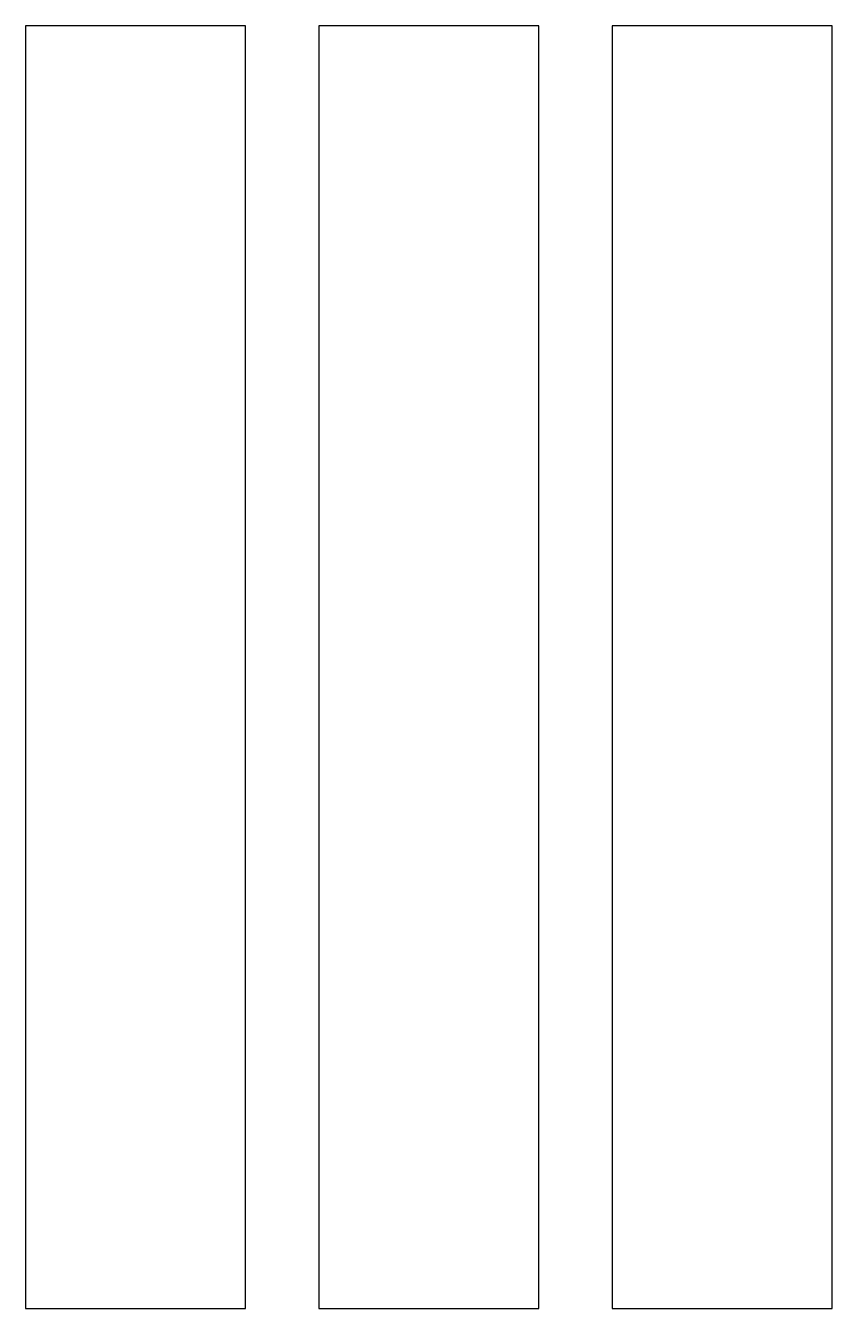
# Model space of a CAD drawing. Header units: millimetres. Extents: x -726012 to -647389, y -20772 to 18805.
# Drawn here: x -700324 to -699224, y -906 to 844 of the extents above; entities that cross this region are included whole.
import ezdxf
from ezdxf.xclip import XClip

# ---------------------------------------------------------------- set-up
doc = ezdxf.new("R2010")
doc.units = ezdxf.units.MM
doc.header["$XCLIPFRAME"] = 0
doc.layers.add('000 - WIPEOUT', color=250, linetype='Continuous')
doc.layers.add('A11_ALU.SOLID SHEET', color=2, linetype='Continuous')

# ---------------------------------------------------------------- blocks, each defined once
blk = doc.blocks.new('*U1257')
at = {"color": 3}
for points in [[(-875, -7050), (875, -7050), (875, -7350), (-875, -7350)], [(-875, -7450), (875, -7450), (875, -7750), (-875, -7750)], [(-875, -7850), (875, -7850), (875, -8150), (-875, -8150)]]:
    blk.add_wipeout(points, dxfattribs=at).dxf.layer = '000 - WIPEOUT'
at = {"layer": 'A11_ALU.SOLID SHEET', "color": 0, "linetype": 'ByBlock'}
for points in [[(-875, -7350), (875, -7350), (875, -7050), (-875, -7050)], [(-875, -7750), (875, -7750), (875, -7450), (-875, -7450)], [(-875, -8150), (875, -8150), (875, -7850), (-875, -7850)]]:
    blk.add_lwpolyline(points, close=True, dxfattribs=at)
blk = doc.blocks.new('*U1287')
at = {"layer": 'A11_ALU.SOLID SHEET', "color": 0, "linetype": 'ByBlock', "rotation": 90}
blk.add_blockref('*U1257', (37308.5, -3610), dxfattribs=at)

msp = doc.modelspace()

# ---------------------------------------------------------------- block references
at = {"layer": 'A11_ALU.SOLID SHEET'}
ref = msp.add_blockref('*U1287', (-744682.4, 3579), dxfattribs=at)
XClip(ref).set_block_clipping_path([(22516.8245944298, -23612.0000696909), (92487.8891097467, 7199.9972603897)])

doc.saveas('drawing.dxf')
